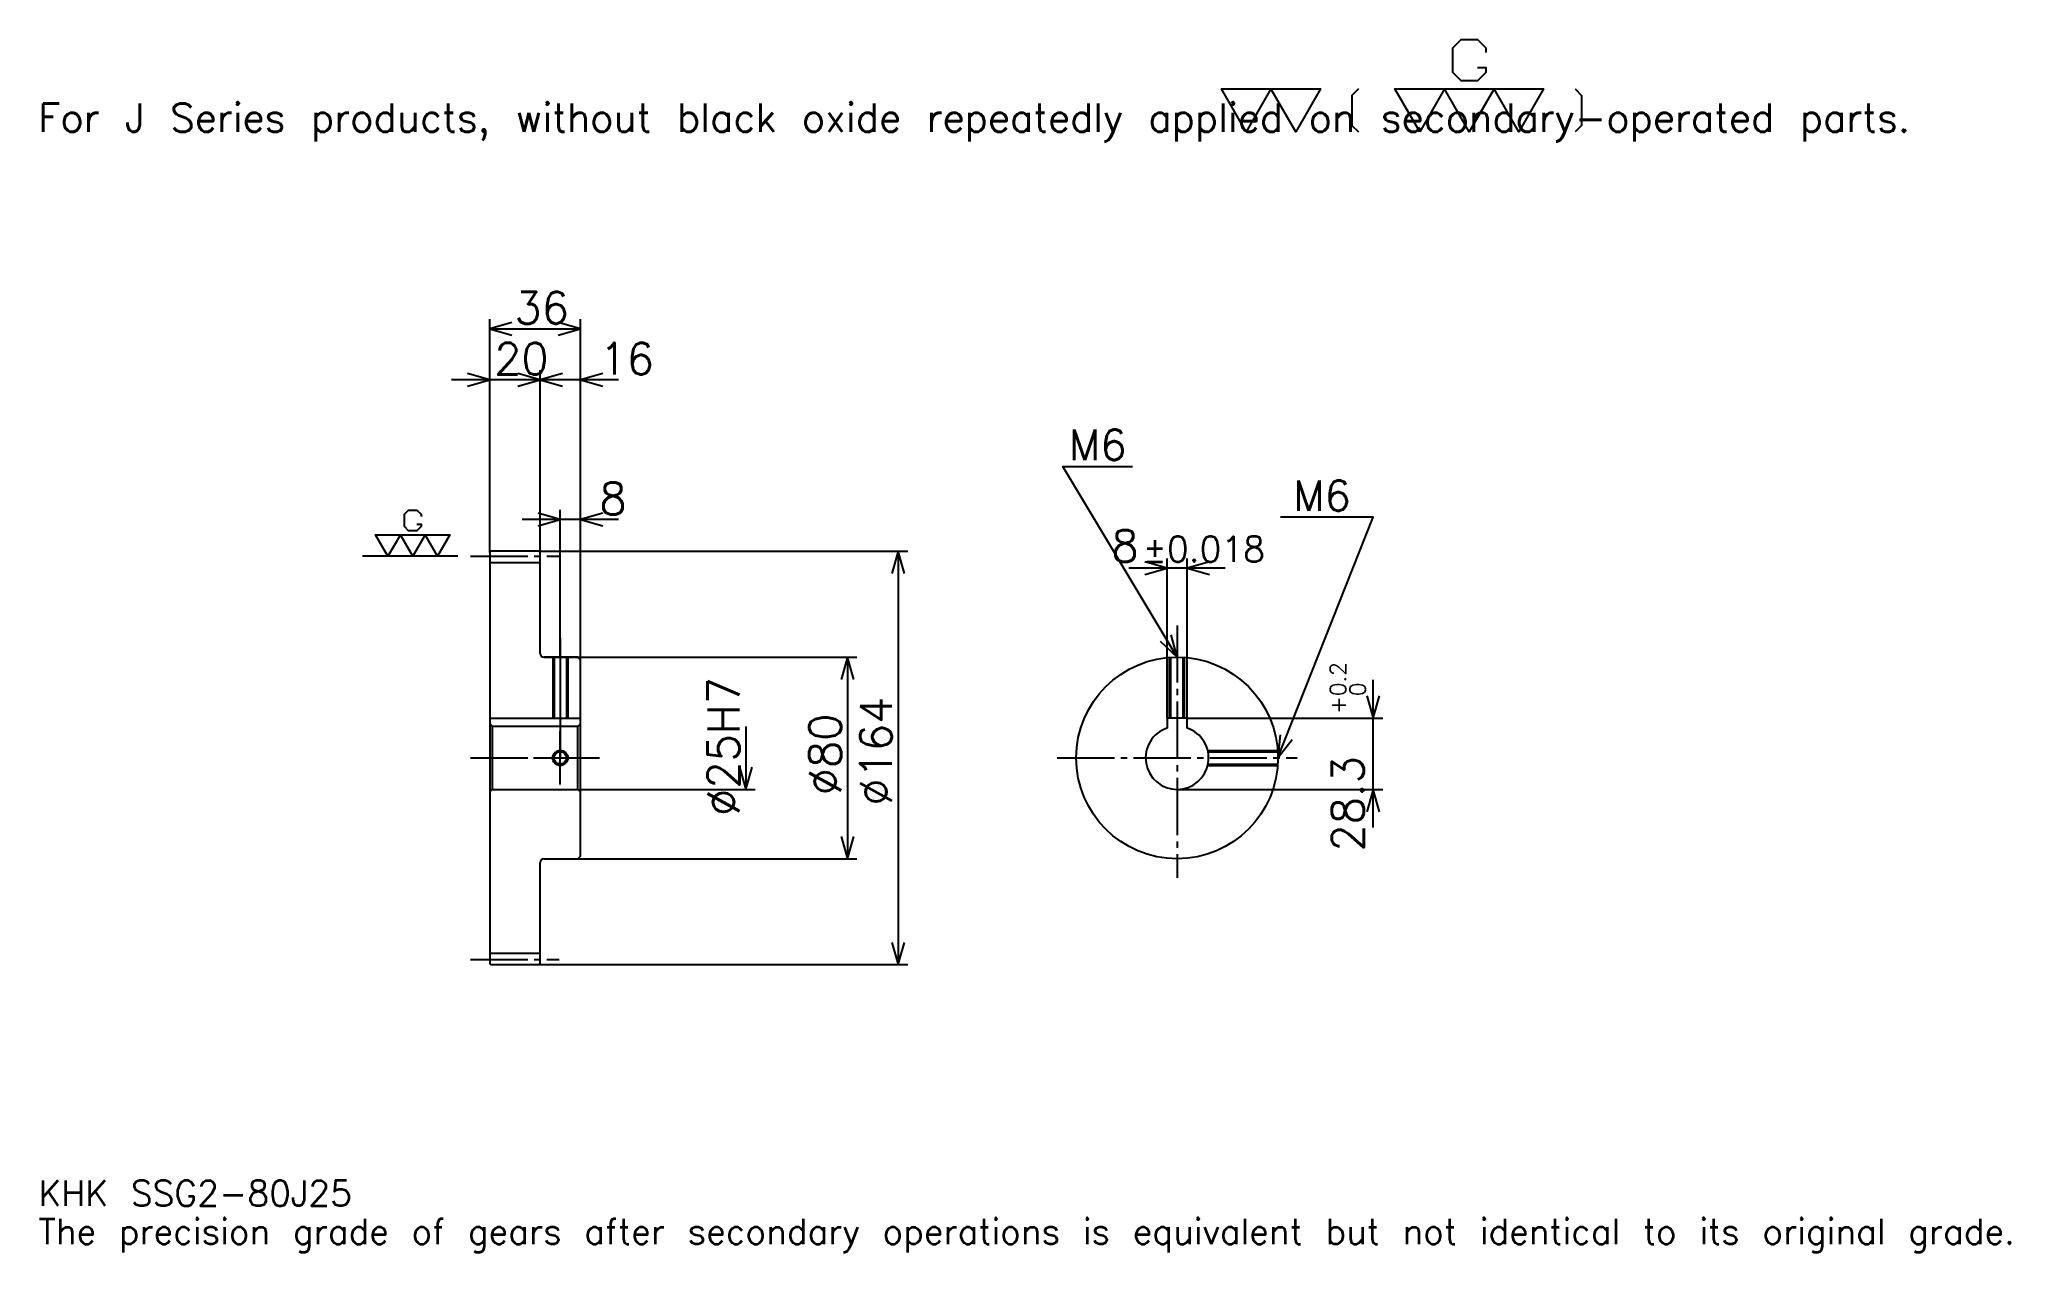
# Model space of a CAD drawing. Extents: x 26 to 808, y 9 to 491.
import ezdxf

# ---------------------------------------------------------------- set-up
doc = ezdxf.new("R2010")
doc.units = 0
doc.linetypes.add('DASHDOT', pattern=[30.260869, 22.695652, -2.521739, 2.521739, -2.521739])
doc.layers.get('0').update_dxf_attribs({"linetype": 'CONTINUOUS'})
doc.layers.add('DASHDOT', color=6, linetype='DASHDOT')
doc.styles.add('KANJI', font='TXT', dxfattribs={"bigfont": 'BIGFONT'})

msp = doc.modelspace()

# ---------------------------------------------------------------- linework, layer by layer
at = {"color": 5}
for p, q in [((204.260864, 287.521729), (204.260864, 379.565216)), ((204.260864, 375.782593), (240.260864, 375.782593)), ((240.260864, 287.521729), (240.260864, 379.565216)), ((239.391296, 355.608704), (189.130432, 355.608704)), ((255.391296, 355.608704), (209.130432, 355.608704)), ((224.260864, 287.521729), (224.260864, 359.391296)), ((255.391296, 300.130432), (217.130432, 300.130432)), ((232.260864, 287.521729), (232.260864, 303.913055)), ((204.260864, 287.021729), (204.260864, 287.521729)), ((223.760864, 287.521729), (240.260864, 287.521729)), ((224.260864, 287.021729), (224.260864, 287.521729)), ((232.260864, 245.521744), (232.260864, 287.521729)), ((232.260864, 245.521744), (232.260864, 287.521729)), ((240.260864, 287.521729), (370.130432, 287.521729)), ((240.260864, 244.521744), (240.260864, 287.521729)), ((366.347839, 287.521729), (366.347839, 123.521744)), ((472.956512, 221.321747), (472.956512, 284.608704)), ((480.956512, 221.321747), (480.956512, 284.608704)), ((496.086945, 280.826111), (457.82608, 280.826111)), ((225.760864, 245.521744), (240.260864, 245.521744)), ((240.260864, 245.521744), (349.956512, 245.521744)), ((346.173889, 245.521744), (346.173889, 165.521744)), ((554.782593, 177.891312), (554.782593, 236.452179)), ((480.956512, 221.321747), (558.565186, 221.321747)), ((305.82608, 218.021744), (305.82608, 193.021744)), ((240.260864, 193.021744), (309.608704, 193.021744)), ((476.956512, 193.021744), (558.565186, 193.021744)), ((225.760864, 165.521744), (240.260864, 165.521744)), ((240.260864, 165.521744), (349.956512, 165.521744)), ((223.760864, 123.521744), (240.260864, 123.521744)), ((240.260864, 123.521744), (370.130432, 123.521744))]:
    msp.add_line(p, q, dxfattribs=at)
at = {"color": 7}
msp.add_line((191.652161, 285.521729), (153.82608, 285.521729), dxfattribs=at)
at = {"color": 4}
for p, q in [((204.260864, 283.021729), (224.260864, 283.021729)), ((204.260864, 221.321747), (240.260864, 221.321747)), ((239.260864, 218.021744), (240.260864, 219.021744)), ((205.260864, 218.021744), (205.260864, 193.021744)), ((239.260864, 193.021744), (240.260864, 192.021744)), ((204.260864, 128.021744), (224.260864, 128.021744))]:
    msp.add_line(p, q, dxfattribs=at)
at = {"color": 7}
for points in [[(596.13916, 479.48349), (599.417419, 479.48349), (599.417419, 477.516541), (596.13916, 474.238281), (589.582642, 474.238281), (586.304382, 477.516541), (586.304382, 487.351318), (589.582642, 490.629578), (596.13916, 490.629578), (599.417419, 487.351318), (599.417419, 485.384369)], [(504.347839, 453.913055), (494.513062, 470.960022), (533.852173, 470.960022), (524.017395, 453.913055), (514.182617, 470.960022), (504.347839, 453.913055)], [(548.93219, 470.960022), (546.30957, 468.337402), (546.30957, 456.535675), (548.93219, 453.913055)], [(573.191345, 453.913055), (563.356567, 470.960022), (622.365234, 470.960022), (612.530457, 453.913055), (602.695679, 470.960022), (592.860901, 453.913055), (583.026123, 470.960022), (573.191345, 453.913055)], [(634.822632, 470.960022), (637.445251, 468.337402), (637.445251, 456.535675), (634.822632, 453.913055)], [(175.386948, 298.306946), (177.026077, 298.306946), (177.026077, 297.323486), (175.386948, 295.684357), (172.108688, 295.684357), (170.469559, 297.323486), (170.469559, 302.240875), (172.108688, 303.880005), (175.386948, 303.880005), (177.026077, 302.240875), (177.026077, 301.257385)], [(163.91304, 285.521729), (158.995636, 294.045227), (188.5, 294.045227), (183.582596, 285.521729), (178.665207, 294.045227), (173.747818, 285.521729), (168.830429, 294.045227), (163.91304, 285.521729)]]:
    msp.add_lwpolyline(points, dxfattribs=at)
at = {"color": 5}
for points in [[(213.086945, 378.304352), (204.260864, 375.782593), (213.086945, 373.260864)], [(231.434784, 373.260864), (240.260864, 375.782593), (231.434784, 378.304352)], [(195.434784, 353.086975), (204.260864, 355.608704), (195.434784, 358.130432)], [(215.434784, 353.086975), (224.260864, 355.608704), (215.434784, 358.130432)], [(233.086945, 358.130432), (224.260864, 355.608704), (233.086945, 353.086975)], [(249.086945, 358.130432), (240.260864, 355.608704), (249.086945, 353.086975)], [(476.956512, 245.521744), (431.565216, 321.17392), (459.304321, 321.17392)], [(223.434784, 297.608704), (232.260864, 300.130432), (223.434784, 302.652161)], [(249.086945, 302.652161), (240.260864, 300.130432), (249.086945, 297.608704)], [(516.956543, 205.521744), (554.782593, 301), (517.96521, 301)], [(368.869568, 278.695648), (366.347839, 287.521729), (363.82608, 278.695648)], [(464.130432, 278.304352), (472.956512, 280.826111), (464.130432, 283.347839)], [(489.782593, 283.347839), (480.956512, 280.826111), (489.782593, 278.304352)], [(470.253143, 251.792633), (476.956512, 245.521744), (474.577911, 254.387482)], [(348.695648, 236.695648), (346.173889, 245.521744), (343.652161, 236.695648)], [(552.260864, 230.147827), (554.782593, 221.321747), (557.304321, 230.147827)], [(517.862915, 214.656158), (516.956543, 205.521744), (522.551819, 212.798523)], [(303.304352, 201.847824), (305.82608, 193.021744), (308.347809, 201.847824)], [(557.304321, 184.195663), (554.782593, 193.021744), (552.260864, 184.195663)], [(343.652161, 174.347839), (346.173889, 165.521744), (348.695648, 174.347839)], [(363.82608, 132.347839), (366.347839, 123.521744), (368.869568, 132.347839)]]:
    msp.add_lwpolyline(points, dxfattribs=at)
at = {"color": 4}
for points in [[(224.260864, 247.021744), (224.260864, 287.021729), (223.760864, 287.521729), (204.760864, 287.521729), (204.260864, 287.021729), (204.260864, 192.021744)], [(225.760864, 165.521744), (239.260864, 165.521744), (240.260864, 166.521744), (240.260864, 244.521744), (239.260864, 245.521744), (225.760864, 245.521744)], [(229.260864, 245.521744), (229.260864, 221.321747)], [(229.800873, 245.521744), (229.800873, 221.321747)], [(234.720856, 245.521744), (234.720856, 221.321747)], [(235.260864, 245.521744), (235.260864, 221.321747)], [(473.956512, 221.321747), (473.956512, 245.409088)], [(474.496521, 221.321747), (474.496521, 245.44603)], [(479.416504, 221.321747), (479.416504, 245.44603)], [(479.956512, 221.321747), (479.956512, 245.409088)], [(204.260864, 192.021744), (205.260864, 193.021744), (239.260864, 193.021744), (239.260864, 218.021744), (205.260864, 218.021744), (204.260864, 219.021744)], [(480.956512, 217.364456), (480.956512, 221.321747), (472.956512, 221.321747), (472.956512, 217.364456)], [(489.091187, 208.521744), (516.843872, 208.521744)], [(489.212067, 207.98175), (516.880798, 207.98175)], [(489.091187, 202.521744), (516.843872, 202.521744)], [(489.212067, 203.061737), (516.880798, 203.061737)], [(204.260864, 192.021744), (204.260864, 124.021744), (204.760864, 123.521744), (223.760864, 123.521744), (224.260864, 124.021744), (224.260864, 164.021744)]]:
    msp.add_lwpolyline(points, dxfattribs=at)
for centre, radius in [((476.956512, 205.521744), 40), ((232.260864, 205.521744), 2.46)]:
    msp.add_circle(centre, radius, dxfattribs=at)
at = {"color": 7}
msp.add_circle((232.260864, 205.521744), 3, dxfattribs=at)
at = {"color": 4}
for centre, radius, start, end in [((225.760864, 247.021744), 1.5, 180, 270), ((476.956512, 205.521744), 12.5, 108.662925185, 71.337074815), ((225.760864, 164.021744), 1.5, 90, 180)]:
    msp.add_arc(centre, radius, start, end, dxfattribs=at)
at = {"layer": 'DASHDOT', "color": 7}
for p, q in [((196.695648, 285.521729), (231.82608, 285.521729)), ((476.956512, 258.130432), (476.956512, 157.956528)), ((232.260864, 245.521744), (232.260864, 205.521744)), ((196.695648, 205.521744), (247.82608, 205.521744)), ((429.391296, 205.521744), (524.521729, 205.521744)), ((196.695648, 125.521744), (231.82608, 125.521744))]:
    msp.add_line(p, q, dxfattribs=at)
for points in [[(232.260864, 253.08696), (232.260864, 213.756531)], [(232.260864, 194.956528), (232.260864, 216.08696)], [(221.695648, 205.521744), (242.82608, 205.521744)]]:
    msp.add_lwpolyline(points, dxfattribs=at)

# ---------------------------------------------------------------- texts
at = {"color": 7, "style": 'KANJI'}
for s, height, p in [('For J Series products, without black oxide repeatedly applied on secondary-operated parts.', 11.347826, (25.217392, 453.913055)), ('36', 12.608696, (214.065216, 377.799988)), ('20', 12.608696, (206.065216, 357.626099)), ('16', 12.608696, (247.82608, 357.626099)), ('M6', 12.104348, (434.086945, 323.695648)), ('8', 12.608696, (247.82608, 302.147827)), ('M6', 12.104348, (523.008667, 303.521729)), ('8', 12.608696, (450.929688, 283.347839)), ('%%p0.018', 10.086957, (463.410736, 283.347839)), ('KHK SSG2-80J25', 10.086957, (25.217392, 27.73913)), ('The precision grade of gears after secondary operations is equivalent but not identical to its original grade.', 10.086957, (25.217392, 12.608696))]:
    msp.add_text(s, height=height, dxfattribs=at).set_placement(p)
for s, height, p in [('0.2', 6.304348, (543.939087, 230.026123)), ('%%c25H7', 12.608696, (303.304352, 182.51088)), ('0', 6.304348, (551.75647, 230.026123)), ('%%c164', 12.608696, (363.82608, 186.608704)), ('+', 6.304348, (543.939087, 222.965256)), ('%%c80', 12.608696, (343.652161, 190.706528)), ('28.3', 12.608696, (551, 168.389832))]:
    msp.add_text(s, height=height, rotation=90, dxfattribs=at).set_placement(p)

doc.saveas('drawing.dxf')
